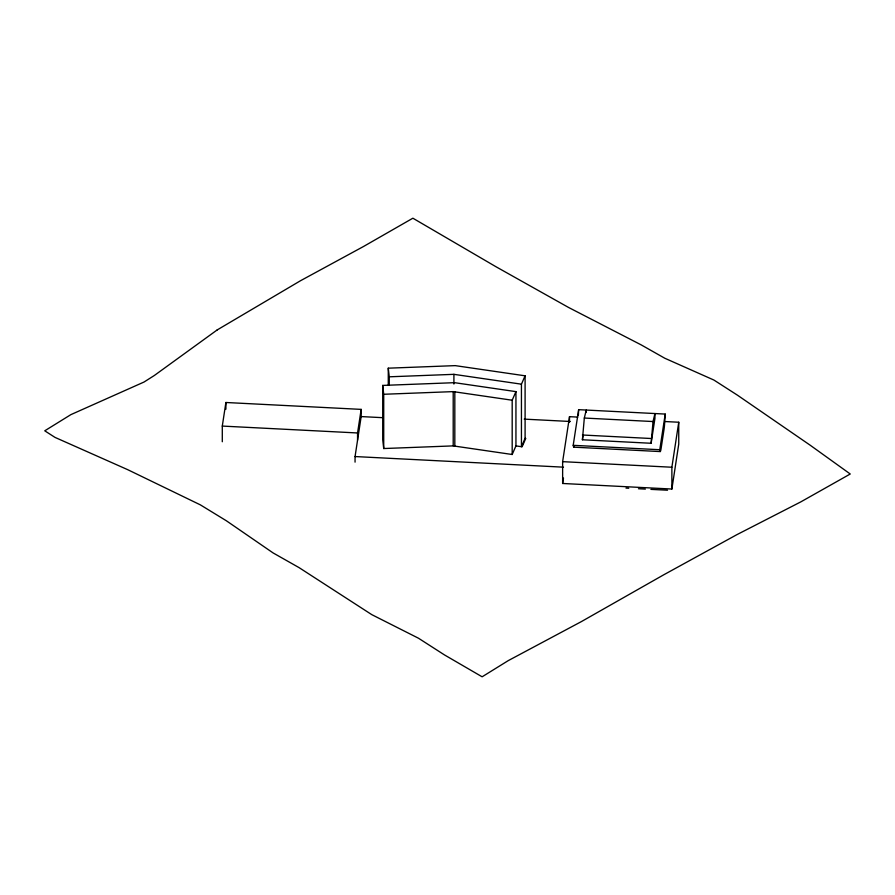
<?xml version="1.0" encoding="UTF-8"?>
<svg xmlns="http://www.w3.org/2000/svg" width="895" height="895" viewBox="0 0 895 895"><rect width="100%" height="100%" fill="white"/><g stroke="black" fill="none" stroke-linecap="round" stroke-linejoin="round"><path stroke-width="1.34" d="M578.651 409.664L573.203 445.318L573.639 447.164L660.219 451.572L660.588 450.979A18.202 1.309 -87.1 0 0 661.136 448.272L663.989 429.622A15.786 1.13 -87.1 0 0 664.504 425.304L665.22 414.072L578.651 409.664L578.36 415.425M651.124 443.271L653.037 421.545L654.939 413.579L654.939 418.345L651.124 443.271L582.41 439.769L584.323 418.043L586.225 410.078L586.225 412.461M222.296 441.75L222.296 426.076L225.898 402.493L361.166 409.384L361.166 416.578L355.058 456.551L355.058 462.144M357.553 440.161L357.553 432.967L361.166 409.384M664.918 421.534L678.746 422.239L678.746 444.054L671.876 489.039L562.631 483.479L562.631 461.663L569.511 416.678L577.801 417.092M562.631 483.479L563.47 478.019M582.41 439.769L583.014 435.831M660.219 451.572L659.772 449.726L665.22 414.072M671.876 489.039L671.876 467.235L678.746 422.239M512.186 454.492L512.186 400.222L515.945 391.63L454.582 382.68L382.713 385.421L382.713 439.691L383.72 448.54L453.206 445.889L512.186 454.492L515.945 445.9L515.945 391.63M525.096 375.81L525.096 438.337L521.438 446.694L521.438 384.179L525.096 375.81L455.242 365.63L388.273 368.181L388.273 384.85M573.639 447.164L574.008 446.571A18.202 1.309 -87.1 0 0 574.143 446.09M388.273 368.181L389.258 376.806L453.91 374.334L521.438 384.179M382.713 385.421L383.72 394.27L453.206 391.618L512.186 400.222M584.323 418.043L653.037 421.545M524.246 419.128L570.204 421.478M361.166 416.578L383.34 417.708M582.41 435.004L651.124 438.505M222.296 426.076L357.553 432.967M573.203 445.318L659.772 449.726M562.631 461.663L671.876 467.235M355.058 456.551L563.481 467.168M625.985 488.099L628.749 488.245M638.448 488.737L645.362 489.095M650.9 489.375L667.525 490.214M525.096 438.337L525.768 438.427L522.109 446.795L515.945 445.9M569.511 416.678L569.511 422.127M454.817 391.853L454.817 446.124M453.91 374.334L453.91 384.056M453.206 391.618L453.206 445.889M389.258 376.806L389.258 385.141M383.72 394.27L383.72 448.54M225.898 402.493L225.898 409.194M217.172 329.942L154.332 375.497L144.028 382.031L70.884 414.631L44.75 430.808L54.987 437.386L127.683 469.662L200.391 504.881L226.368 520.778L273.087 552.92L299.064 567.62L371.761 614.63L418.48 638.224L444.468 654.916L482.125 676.799L508.259 660.622L581.403 621.589L663.654 574.847L736.798 534.707L800.824 501.871L850.25 474.003L810.176 445.207L737.48 395.198L713.908 380.051L664.784 358.235L641.212 344.899L568.515 307.433L495.808 266.643L412.875 218.201L363.448 246.539L300.608 280.672L217.172 329.942"/></g></svg>
